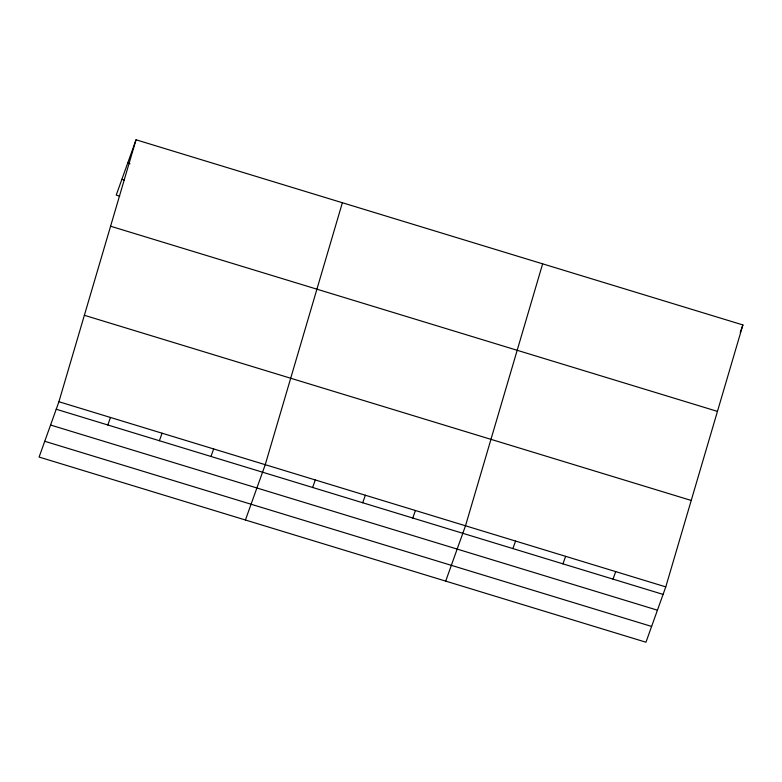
<?xml version="1.0" encoding="UTF-8"?>
<svg xmlns="http://www.w3.org/2000/svg" width="782" height="782" viewBox="0 0 782 782"><rect width="100%" height="100%" fill="white"/><g stroke="black" fill="none" stroke-linecap="round" stroke-linejoin="round"><path stroke-width="1.17" d="M58.914 401.733L136.039 139.782L742.9 324.941L665.775 586.891L645.961 642.217L39.1 457.059L58.914 401.733L665.775 586.891M342.369 202.734L265.245 464.684L245.431 520.01M542.64 263.837L465.505 525.787L445.701 581.114M136.039 139.782L116.225 195.109L119.666 196.155M107.799 424.988L110.497 417.471M159.381 440.725L162.079 433.208M210.974 456.463L213.662 448.946M312.614 487.479L315.312 479.962M362.682 502.748L365.38 495.231M412.749 518.026L415.438 510.509M512.884 548.583L515.573 541.066M562.952 563.851L565.64 556.334M613.02 579.13L615.708 571.613M740.212 332.458L742.9 324.941M127.701 163.076L129.988 163.78M121.875 179.332L124.172 180.036M110.585 226.223L717.446 411.391M84.358 315.283L691.229 500.451M56.216 409.24L663.087 594.408M50.566 425.027L657.437 610.185M44.75 441.283L651.611 626.441"/></g></svg>
